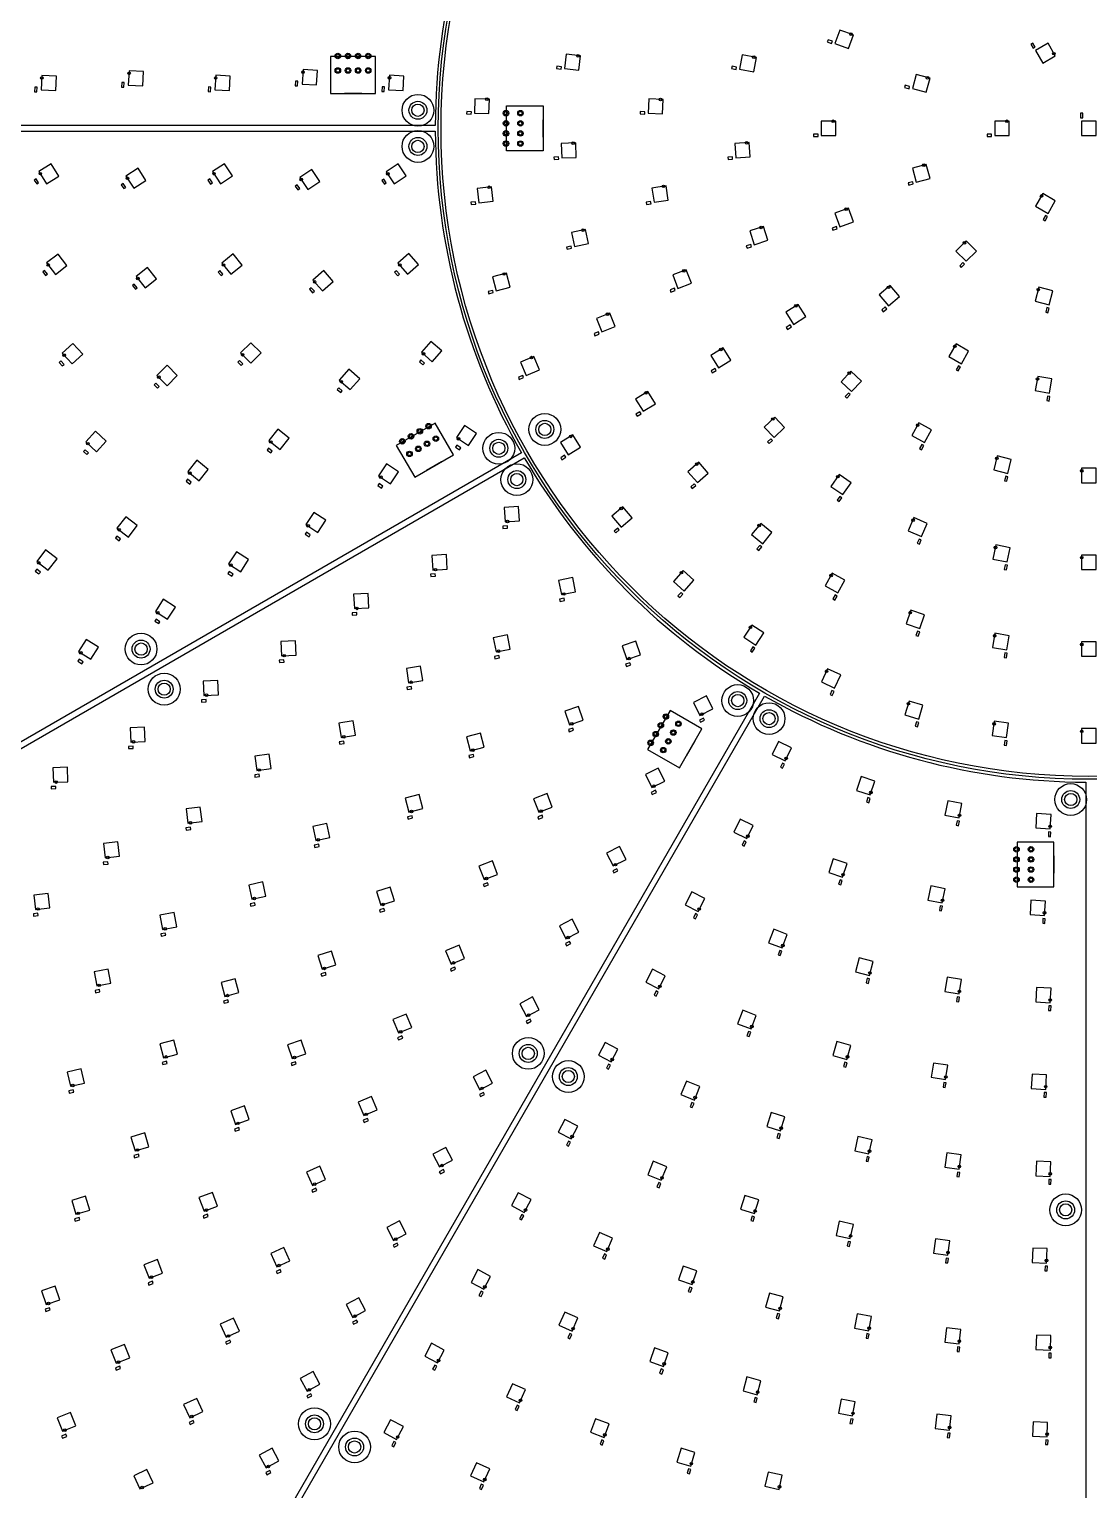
# Model space of a CAD drawing. Header units: millimetres. Extents: x -854 to 854, y -854 to 854.
# Drawn here: x -366 to 0, y -471 to 34 of the extents above; entities that cross this region are included whole.
import ezdxf

# ---------------------------------------------------------------- set-up
doc = ezdxf.new("R2010")
doc.units = ezdxf.units.MM
for name, color, linetype in [('CAP', 30, 'Continuous'), ('LED', 7, 'Continuous'), ('MOUNT', 1, 'Continuous'), ('OUTLINE', 2, 'Continuous'), ('WAGO', 3, 'Continuous')]:
    doc.layers.add(name, color=color, linetype=linetype)

msp = doc.modelspace()

# ---------------------------------------------------------------- linework, layer by layer
at = {"layer": 'CAP'}
for points in [[(-88.66, 30.09), (-90.16, 30.63), (-90.43, 29.88), (-88.93, 29.33), (-88.66, 30.09)], [(-18.58, 28.07), (-19.38, 29.46), (-20.07, 29.06), (-19.27, 27.67), (-18.58, 28.07)], [(-182.37, 21.29), (-183.96, 21.49), (-184.06, 20.7), (-182.47, 20.49), (-182.37, 21.29)], [(-121.79, 21.15), (-123.37, 21.45), (-123.52, 20.66), (-121.94, 20.36), (-121.79, 21.15)], [(-334.43, 15.87), (-334.51, 14.28), (-333.71, 14.23), (-333.63, 15.83), (-334.43, 15.87)], [(-274.32, 16.33), (-274.42, 14.73), (-273.63, 14.68), (-273.52, 16.27), (-274.32, 16.33)], [(-364.52, 14.26), (-364.59, 12.67), (-363.8, 12.63), (-363.73, 14.23), (-364.52, 14.26)], [(-304.47, 14.3), (-304.55, 12.71), (-303.75, 12.66), (-303.67, 14.26), (-304.47, 14.3)], [(-244.38, 14.36), (-244.49, 12.77), (-243.69, 12.72), (-243.59, 14.31), (-244.38, 14.36)], [(-61.96, 14.48), (-63.51, 14.89), (-63.72, 14.12), (-62.17, 13.71), (-61.96, 14.48)], [(-213.53, 5.75), (-215.13, 5.81), (-215.16, 5.01), (-213.56, 4.95), (-213.53, 5.75)], [(-153.51, 5.73), (-155.1, 5.81), (-155.15, 5.01), (-153.55, 4.93), (-153.51, 5.73)], [(-2.05, 3.6), (-2.05, 5.2), (-2.85, 5.2), (-2.85, 3.6), (-2.05, 3.6)], [(-93.6, -2.05), (-95.2, -2.05), (-95.2, -2.85), (-93.6, -2.85), (-93.6, -2.05)], [(-33.6, -2.05), (-35.2, -2.05), (-35.2, -2.85), (-33.6, -2.85), (-33.6, -2.05)], [(-183.35, -9.84), (-184.95, -9.91), (-184.91, -10.71), (-183.31, -10.64), (-183.35, -9.84)], [(-123.23, -9.81), (-124.82, -9.91), (-124.77, -10.71), (-123.18, -10.61), (-123.23, -9.81)], [(-364.71, -17.88), (-363.85, -19.23), (-363.18, -18.8), (-364.04, -17.45), (-364.71, -17.88)], [(-334.58, -19.49), (-333.71, -20.84), (-333.04, -20.4), (-333.91, -19.06), (-334.58, -19.49)], [(-304.63, -17.92), (-303.75, -19.27), (-303.08, -18.83), (-303.95, -17.49), (-304.63, -17.92)], [(-274.43, -19.95), (-273.54, -21.28), (-272.88, -20.83), (-273.76, -19.5), (-274.43, -19.95)], [(-244.49, -17.99), (-243.6, -19.32), (-242.94, -18.87), (-243.83, -17.54), (-244.49, -17.99)], [(-60.9, -18.44), (-62.45, -18.86), (-62.24, -19.63), (-60.7, -19.21), (-60.9, -18.44)], [(-212.09, -25.4), (-213.68, -25.57), (-213.6, -26.37), (-212.01, -26.19), (-212.09, -25.4)], [(-151.52, -25.29), (-153.1, -25.53), (-152.98, -26.32), (-151.4, -26.08), (-151.52, -25.29)], [(-15.02, -30.12), (-15.82, -31.51), (-15.13, -31.91), (-14.33, -30.52), (-15.02, -30.12)], [(-87.25, -33.94), (-88.76, -34.49), (-88.48, -35.24), (-86.98, -34.69), (-87.25, -33.94)], [(-116.92, -40.14), (-118.44, -40.64), (-118.19, -41.4), (-116.67, -40.91), (-116.92, -40.14)], [(-179.05, -40.68), (-180.61, -41.02), (-180.44, -41.8), (-178.88, -41.47), (-179.05, -40.68)], [(-361.77, -49.6), (-360.79, -50.87), (-360.16, -50.38), (-361.13, -49.11), (-361.77, -49.6)], [(-301.08, -49.67), (-300.08, -50.91), (-299.45, -50.41), (-300.46, -49.17), (-301.08, -49.67)], [(-240.05, -49.75), (-239, -50.95), (-238.4, -50.42), (-239.45, -49.22), (-240.05, -49.75)], [(-43.52, -46.42), (-44.65, -47.55), (-44.09, -48.12), (-42.96, -46.99), (-43.52, -46.42)], [(-330.71, -54.36), (-329.71, -55.6), (-329.09, -55.1), (-330.09, -53.86), (-330.71, -54.36)], [(-269.48, -55.6), (-268.42, -56.8), (-267.82, -56.27), (-268.88, -55.07), (-269.48, -55.6)], [(-143.33, -55.27), (-144.83, -55.82), (-144.55, -56.57), (-143.05, -56.02), (-143.33, -55.27)], [(-206.14, -56.01), (-207.68, -56.41), (-207.48, -57.19), (-205.93, -56.78), (-206.14, -56.01)], [(-70.38, -61.74), (-71.61, -62.76), (-71.1, -63.38), (-69.87, -62.35), (-70.38, -61.74)], [(-14.48, -61.96), (-14.89, -63.51), (-14.12, -63.72), (-13.71, -62.17), (-14.48, -61.96)], [(-169.6, -70.36), (-171.08, -70.96), (-170.78, -71.7), (-169.3, -71.1), (-169.6, -70.36)], [(-103.26, -67.96), (-104.61, -68.82), (-104.18, -69.49), (-102.83, -68.63), (-103.26, -67.96)], [(-356.07, -80.94), (-354.99, -82.12), (-354.4, -81.58), (-355.48, -80.4), (-356.07, -80.94)], [(-294.24, -80.87), (-293.11, -82), (-292.55, -81.43), (-293.68, -80.3), (-294.24, -80.87)], [(-231.51, -80.65), (-230.3, -81.71), (-229.78, -81.11), (-230.98, -80.05), (-231.51, -80.65)], [(-195.78, -85.43), (-197.26, -86.05), (-196.94, -86.79), (-195.47, -86.16), (-195.78, -85.43)], [(-129.27, -82.99), (-130.63, -83.83), (-130.2, -84.51), (-128.84, -83.67), (-129.27, -82.99)], [(-45.02, -82.08), (-45.82, -83.47), (-45.13, -83.87), (-44.33, -82.48), (-45.02, -82.08)], [(-323.22, -88.63), (-322.09, -89.76), (-321.52, -89.2), (-322.65, -88.07), (-323.22, -88.63)], [(-259.92, -90.3), (-258.71, -91.35), (-258.18, -90.75), (-259.39, -89.69), (-259.92, -90.3)], [(-83.12, -91.5), (-84.21, -92.67), (-83.63, -93.22), (-82.53, -92.05), (-83.12, -91.5)], [(-14.23, -92.53), (-14.51, -94.11), (-13.72, -94.25), (-13.45, -92.67), (-14.23, -92.53)], [(-155.27, -98.01), (-156.63, -98.85), (-156.21, -99.53), (-154.85, -98.69), (-155.27, -98.01)], [(-284.18, -111.18), (-282.93, -112.19), (-282.43, -111.57), (-283.67, -110.56), (-284.18, -111.18)], [(-219, -110.18), (-217.67, -111.07), (-217.22, -110.4), (-218.56, -109.52), (-219, -110.18)], [(-109.92, -107.31), (-111.08, -108.41), (-110.52, -108.99), (-109.36, -107.89), (-109.92, -107.31)], [(-57.75, -109.3), (-58.52, -110.7), (-57.82, -111.09), (-57.05, -109.68), (-57.75, -109.3)], [(-347.66, -111.67), (-346.48, -112.75), (-345.94, -112.16), (-347.12, -111.08), (-347.66, -111.67)], [(-181.26, -113.02), (-182.63, -113.86), (-182.21, -114.54), (-180.84, -113.71), (-181.26, -113.02)], [(-28.75, -120.23), (-29.15, -121.78), (-28.38, -121.98), (-27.98, -120.43), (-28.75, -120.23)], [(-312.18, -121.93), (-310.94, -122.94), (-310.44, -122.32), (-311.68, -121.31), (-312.18, -121.93)], [(-245.91, -123.45), (-244.58, -124.34), (-244.13, -123.67), (-245.46, -122.78), (-245.91, -123.45)], [(-136.47, -122.84), (-137.67, -123.9), (-137.14, -124.5), (-135.94, -123.44), (-136.47, -122.84)], [(-86.06, -127.24), (-86.98, -128.55), (-86.32, -129.01), (-85.41, -127.7), (-86.06, -127.24)], [(-336.6, -141.54), (-335.33, -142.52), (-334.85, -141.88), (-336.12, -140.91), (-336.6, -141.54)], [(-271, -140.28), (-269.66, -141.15), (-269.22, -140.48), (-270.56, -139.61), (-271, -140.28)], [(-202.62, -138.27), (-201.03, -138.17), (-201.08, -137.37), (-202.67, -137.47), (-202.62, -138.27)], [(-162.87, -138.21), (-164.1, -139.23), (-163.59, -139.85), (-162.36, -138.82), (-162.87, -138.21)], [(-113.75, -144.14), (-114.75, -145.38), (-114.13, -145.88), (-113.12, -144.64), (-113.75, -144.14)], [(-58.69, -141.96), (-59.32, -143.43), (-58.59, -143.75), (-57.95, -142.28), (-58.69, -141.96)], [(-28.91, -150.87), (-29.23, -152.44), (-28.45, -152.6), (-28.13, -151.03), (-28.91, -150.87)], [(-364.32, -153.02), (-363.05, -154), (-362.56, -153.36), (-363.83, -152.39), (-364.32, -153.02)], [(-297.73, -153.9), (-296.39, -154.77), (-295.95, -154.1), (-297.29, -153.23), (-297.73, -153.9)], [(-227.57, -154.94), (-225.97, -154.83), (-226.02, -154.03), (-227.62, -154.14), (-227.57, -154.94)], [(-141.01, -160.45), (-142.08, -161.64), (-141.48, -162.18), (-140.42, -160.99), (-141.01, -160.45)], [(-87.75, -161.29), (-88.53, -162.68), (-87.83, -163.07), (-87.05, -161.68), (-87.75, -161.29)], [(-182.84, -163.53), (-181.27, -163.22), (-181.43, -162.44), (-183, -162.75), (-182.84, -163.53)], [(-322.99, -170.34), (-321.64, -171.2), (-321.21, -170.53), (-322.56, -169.67), (-322.99, -170.34)], [(-254.73, -168.28), (-253.14, -168.2), (-253.18, -167.4), (-254.78, -167.49), (-254.73, -168.28)], [(-59.23, -173.8), (-59.76, -175.3), (-59.01, -175.57), (-58.48, -174.06), (-59.23, -173.8)], [(-116.15, -179.27), (-117.03, -180.61), (-116.36, -181.05), (-115.48, -179.71), (-116.15, -179.27)], [(-29.01, -181.31), (-29.28, -182.88), (-28.49, -183.02), (-28.22, -181.44), (-29.01, -181.31)], [(-349.6, -184.19), (-348.25, -185.05), (-347.82, -184.38), (-349.17, -183.52), (-349.6, -184.19)], [(-279.9, -184.62), (-278.3, -184.54), (-278.34, -183.74), (-279.94, -183.82), (-279.9, -184.62)], [(-205.4, -183.31), (-203.83, -183), (-203.98, -182.22), (-205.55, -182.53), (-205.4, -183.31)], [(-159.93, -186), (-158.42, -185.49), (-158.67, -184.73), (-160.19, -185.24), (-159.93, -186)], [(-235.75, -193.99), (-234.17, -193.74), (-234.29, -192.95), (-235.87, -193.2), (-235.75, -193.99)], [(-88.81, -194.27), (-89.49, -195.72), (-88.76, -196.06), (-88.08, -194.61), (-88.81, -194.27)], [(-306.8, -198.29), (-305.2, -198.22), (-305.23, -197.42), (-306.83, -197.49), (-306.8, -198.29)], [(-134.28, -205.28), (-132.85, -204.58), (-133.2, -203.86), (-134.64, -204.57), (-134.28, -205.28)], [(-59.57, -205.13), (-60.04, -206.67), (-59.27, -206.9), (-58.81, -205.36), (-59.57, -205.13)], [(-259.06, -212.87), (-257.48, -212.62), (-257.61, -211.83), (-259.19, -212.08), (-259.06, -212.87)], [(-179.71, -208.56), (-178.2, -208.04), (-178.45, -207.28), (-179.97, -207.8), (-179.71, -208.56)], [(-29.07, -211.62), (-29.31, -213.21), (-28.51, -213.32), (-28.28, -211.74), (-29.07, -211.62)], [(-332.1, -214.41), (-330.5, -214.34), (-330.54, -213.54), (-332.13, -213.61), (-332.1, -214.41)], [(-214.18, -217.57), (-212.63, -217.16), (-212.84, -216.38), (-214.39, -216.8), (-214.18, -217.57)], [(-105.89, -221.17), (-105.19, -219.74), (-105.9, -219.38), (-106.61, -220.82), (-105.89, -221.17)], [(-288.35, -224.28), (-286.76, -224.07), (-286.87, -223.28), (-288.45, -223.48), (-288.35, -224.28)], [(-358.83, -228.3), (-357.23, -228.24), (-357.26, -227.44), (-358.86, -227.5), (-358.83, -228.3)], [(-150.95, -230.23), (-149.52, -229.52), (-149.87, -228.8), (-151.31, -229.51), (-150.95, -230.23)], [(-76.12, -233.1), (-75.6, -231.59), (-76.36, -231.33), (-76.88, -232.85), (-76.12, -233.1)], [(-312.15, -242.54), (-310.56, -242.33), (-310.67, -241.54), (-312.25, -241.75), (-312.15, -242.54)], [(-235.39, -238.78), (-233.85, -238.37), (-234.05, -237.6), (-235.6, -238.01), (-235.39, -238.78)], [(-190.26, -238.77), (-188.77, -238.19), (-189.06, -237.44), (-190.55, -238.02), (-190.26, -238.77)], [(-45.04, -241.04), (-44.73, -239.48), (-45.51, -239.32), (-45.83, -240.89), (-45.04, -241.04)], [(-119.16, -248.08), (-118.45, -246.64), (-119.17, -246.29), (-119.88, -247.73), (-119.16, -248.08)], [(-13.19, -244.86), (-13.09, -243.26), (-13.89, -243.21), (-13.99, -244.81), (-13.19, -244.86)], [(-267.7, -248.56), (-266.14, -248.21), (-266.31, -247.43), (-267.88, -247.77), (-267.7, -248.56)], [(-340.77, -254.48), (-339.18, -254.3), (-339.27, -253.5), (-340.86, -253.68), (-340.77, -254.48)], [(-164.26, -257.35), (-162.84, -256.62), (-163.2, -255.91), (-164.63, -256.63), (-164.26, -257.35)], [(-209.14, -262.08), (-207.65, -261.51), (-207.94, -260.76), (-209.43, -261.33), (-209.14, -262.08)], [(-85.76, -261.51), (-85.25, -260), (-86, -259.74), (-86.52, -261.25), (-85.76, -261.51)], [(-364.9, -272.29), (-363.31, -272.11), (-363.4, -271.32), (-364.99, -271.5), (-364.9, -272.29)], [(-289.82, -268.82), (-288.26, -268.48), (-288.43, -267.7), (-289.99, -268.04), (-289.82, -268.82)], [(-245.02, -270.94), (-243.5, -270.46), (-243.74, -269.7), (-245.26, -270.18), (-245.02, -270.94)], [(-136.02, -273.23), (-135.29, -271.8), (-136.01, -271.44), (-136.73, -272.87), (-136.02, -273.23)], [(-50.89, -270.47), (-50.58, -268.9), (-51.37, -268.74), (-51.68, -270.31), (-50.89, -270.47)], [(-15.16, -274.8), (-15.05, -273.2), (-15.85, -273.15), (-15.95, -274.74), (-15.16, -274.8)], [(-320.8, -279.23), (-319.22, -278.93), (-319.37, -278.15), (-320.95, -278.44), (-320.8, -279.23)], [(-180.6, -282.51), (-179.18, -281.78), (-179.54, -281.07), (-180.97, -281.79), (-180.6, -282.51)], [(-106.71, -285.95), (-106.14, -284.46), (-106.89, -284.17), (-107.46, -285.66), (-106.71, -285.95)], [(-265.29, -293.06), (-263.76, -292.58), (-264, -291.82), (-265.53, -292.3), (-265.29, -293.06)], [(-220.48, -291.27), (-219, -290.65), (-219.3, -289.91), (-220.78, -290.53), (-220.48, -291.27)], [(-343.54, -298.8), (-341.96, -298.5), (-342.11, -297.71), (-343.68, -298.01), (-343.54, -298.8)], [(-76.24, -295.54), (-75.82, -293.99), (-76.6, -293.79), (-77.01, -295.33), (-76.24, -295.54)], [(-299.03, -302.42), (-297.49, -302.01), (-297.69, -301.24), (-299.24, -301.65), (-299.03, -302.42)], [(-149.64, -299.96), (-148.91, -298.53), (-149.62, -298.17), (-150.35, -299.6), (-149.64, -299.96)], [(-44.93, -301.89), (-44.68, -300.31), (-45.47, -300.18), (-45.72, -301.76), (-44.93, -301.89)], [(-194.25, -309.37), (-192.83, -308.63), (-193.2, -307.92), (-194.62, -308.66), (-194.25, -309.37)], [(-13.13, -304.93), (-13.04, -303.33), (-13.84, -303.29), (-13.93, -304.89), (-13.13, -304.93)], [(-117.46, -313.96), (-116.89, -312.46), (-117.64, -312.18), (-118.21, -313.67), (-117.46, -313.96)], [(-238.74, -315.07), (-237.26, -314.45), (-237.57, -313.71), (-239.04, -314.33), (-238.74, -315.07)], [(-320.25, -323.64), (-318.7, -323.22), (-318.91, -322.45), (-320.45, -322.86), (-320.25, -323.64)], [(-275.6, -323.92), (-274.09, -323.39), (-274.35, -322.64), (-275.86, -323.17), (-275.6, -323.92)], [(-84, -324.52), (-83.59, -322.97), (-84.36, -322.76), (-84.78, -324.31), (-84, -324.52)], [(-166.1, -325.25), (-165.36, -323.83), (-166.07, -323.46), (-166.81, -324.88), (-166.1, -325.25)], [(-352.56, -333.49), (-351, -333.13), (-351.18, -332.35), (-352.74, -332.71), (-352.56, -333.49)], [(-49.62, -331.52), (-49.37, -329.94), (-50.16, -329.81), (-50.41, -331.39), (-49.62, -331.52)], [(-210.37, -334.67), (-208.95, -333.94), (-209.32, -333.23), (-210.74, -333.96), (-210.37, -334.67)], [(-137.12, -338.49), (-136.51, -337.01), (-137.25, -336.71), (-137.86, -338.19), (-137.12, -338.49)], [(-14.7, -334.89), (-14.61, -333.29), (-15.41, -333.25), (-15.5, -334.85), (-14.7, -334.89)], [(-250.62, -343.61), (-249.15, -342.97), (-249.47, -342.24), (-250.94, -342.88), (-250.62, -343.61)], [(-295.17, -346.66), (-293.66, -346.13), (-293.92, -345.38), (-295.43, -345.91), (-295.17, -346.66)], [(-107.1, -349.15), (-106.62, -347.63), (-107.38, -347.39), (-107.86, -348.91), (-107.1, -349.15)], [(-179.96, -351.86), (-179.22, -350.44), (-179.93, -350.07), (-180.66, -351.49), (-179.96, -351.86)], [(-329.99, -355.84), (-328.46, -355.37), (-328.69, -354.61), (-330.23, -355.07), (-329.99, -355.84)], [(-76.26, -357.16), (-75.92, -355.6), (-76.7, -355.42), (-77.04, -356.99), (-76.26, -357.16)], [(-224.24, -361.38), (-222.83, -360.63), (-223.2, -359.93), (-224.61, -360.67), (-224.24, -361.38)], [(-44.84, -362.45), (-44.63, -360.86), (-45.43, -360.76), (-45.64, -362.34), (-44.84, -362.45)], [(-13.08, -364.98), (-13.01, -363.38), (-13.81, -363.34), (-13.88, -364.94), (-13.08, -364.98)], [(-268.43, -367.75), (-266.97, -367.11), (-267.29, -366.38), (-268.75, -367.02), (-268.43, -367.75)], [(-148.6, -366.21), (-147.99, -364.73), (-148.73, -364.42), (-149.34, -365.9), (-148.6, -366.21)], [(-350.5, -377.73), (-348.97, -377.27), (-349.2, -376.5), (-350.73, -376.97), (-350.5, -377.73)], [(-306.01, -376.66), (-304.52, -376.09), (-304.8, -375.34), (-306.3, -375.91), (-306.01, -376.66)], [(-196.16, -377.26), (-195.42, -375.84), (-196.12, -375.47), (-196.87, -376.88), (-196.16, -377.26)], [(-116.12, -377.77), (-115.64, -376.24), (-116.4, -376), (-116.88, -377.53), (-116.12, -377.77)], [(-240.2, -386.78), (-238.79, -386.03), (-239.16, -385.33), (-240.58, -386.08), (-240.2, -386.78)], [(-82.75, -386.45), (-82.41, -384.89), (-83.19, -384.71), (-83.54, -386.28), (-82.75, -386.45)], [(-167.42, -390.86), (-166.78, -389.4), (-167.52, -389.08), (-168.16, -390.54), (-167.42, -390.86)], [(-48.76, -392.19), (-48.55, -390.6), (-49.34, -390.5), (-49.55, -392.09), (-48.76, -392.19)], [(-14.39, -394.95), (-14.32, -393.35), (-15.12, -393.31), (-15.19, -394.91), (-14.39, -394.95)], [(-325.05, -399.85), (-323.55, -399.28), (-323.83, -398.53), (-325.33, -399.1), (-325.05, -399.85)], [(-280.72, -395.86), (-279.27, -395.2), (-279.6, -394.48), (-281.05, -395.14), (-280.72, -395.86)], [(-210.18, -403.78), (-209.43, -402.37), (-210.14, -401.99), (-210.89, -403.41), (-210.18, -403.78)], [(-137.74, -402.28), (-137.22, -400.77), (-137.97, -400.51), (-138.5, -402.02), (-137.74, -402.28)], [(-360.72, -408.94), (-359.2, -408.44), (-359.45, -407.68), (-360.97, -408.18), (-360.72, -408.94)], [(-254.23, -413.38), (-252.82, -412.62), (-253.2, -411.92), (-254.61, -412.67), (-254.23, -413.38)], [(-107.3, -411.45), (-106.88, -409.9), (-107.66, -409.7), (-108.07, -411.24), (-107.3, -411.45)], [(-298.2, -420.25), (-296.74, -419.59), (-297.07, -418.86), (-298.53, -419.52), (-298.2, -420.25)], [(-179.42, -418.36), (-178.78, -416.89), (-179.51, -416.57), (-180.15, -418.04), (-179.42, -418.36)], [(-76.25, -418.32), (-75.95, -416.75), (-76.74, -416.6), (-77.04, -418.17), (-76.25, -418.32)], [(-44.78, -422.85), (-44.6, -421.26), (-45.39, -421.17), (-45.57, -422.76), (-44.78, -422.85)], [(-13.05, -425.01), (-12.99, -423.41), (-13.79, -423.38), (-13.85, -424.98), (-13.05, -425.01)], [(-336.33, -429.22), (-334.84, -428.63), (-335.14, -427.89), (-336.63, -428.48), (-336.33, -429.22)], [(-226.21, -429.25), (-225.45, -427.84), (-226.16, -427.46), (-226.91, -428.87), (-226.21, -429.25)], [(-147.65, -430.6), (-147.12, -429.09), (-147.88, -428.82), (-148.41, -430.33), (-147.65, -430.6)], [(-270.07, -438.85), (-268.66, -438.1), (-269.04, -437.39), (-270.45, -438.15), (-270.07, -438.85)], [(-115.06, -440.43), (-114.65, -438.88), (-115.42, -438.67), (-115.83, -440.22), (-115.06, -440.43)], [(-197.65, -443.13), (-196.99, -441.67), (-197.72, -441.34), (-198.38, -442.8), (-197.65, -443.13)], [(-310.8, -448.05), (-309.35, -447.38), (-309.69, -446.65), (-311.14, -447.33), (-310.8, -448.05)], [(-81.83, -447.79), (-81.53, -446.22), (-82.32, -446.07), (-82.61, -447.65), (-81.83, -447.79)], [(-354.94, -452.76), (-353.45, -452.16), (-353.75, -451.42), (-355.23, -452.01), (-354.94, -452.76)], [(-240.35, -455.71), (-239.6, -454.3), (-240.3, -453.92), (-241.06, -455.33), (-240.35, -455.71)], [(-168.24, -455.11), (-167.68, -453.61), (-168.43, -453.33), (-168.99, -454.82), (-168.24, -455.11)], [(-48.13, -452.66), (-47.96, -451.07), (-48.75, -450.98), (-48.93, -452.57), (-48.13, -452.66)], [(-14.17, -454.99), (-14.11, -453.39), (-14.91, -453.36), (-14.97, -454.96), (-14.17, -454.99)], [(-284.23, -465.37), (-282.82, -464.61), (-283.2, -463.9), (-284.61, -464.66), (-284.23, -465.37)], [(-138.12, -465.13), (-137.65, -463.6), (-138.42, -463.37), (-138.88, -464.9), (-138.12, -465.13)], [(-210.03, -470.45), (-209.37, -469), (-210.1, -468.67), (-210.76, -470.12), (-210.03, -470.45)]]:
    msp.add_lwpolyline(points, dxfattribs=at)
at = {"layer": 'LED'}
for points in [[(-83.08, 27.58), (-81.37, 32.28), (-86.07, 33.99), (-87.78, 29.29), (-83.08, 27.58)], [(-176.38, 20.07), (-175.74, 25.03), (-180.7, 25.66), (-181.34, 20.7), (-176.38, 20.07)], [(-115.89, 19.56), (-114.95, 24.47), (-119.86, 25.41), (-120.8, 20.5), (-115.89, 19.56)], [(-15.92, 22.57), (-11.58, 25.07), (-14.08, 29.4), (-18.42, 26.9), (-15.92, 22.57)], [(-266.76, 19.99), (-271.75, 20.32), (-272.08, 15.33), (-267.09, 15), (-266.76, 19.99)], [(-357.05, 18.09), (-362.05, 18.31), (-362.26, 13.31), (-357.27, 13.1), (-357.05, 18.09)], [(-326.92, 19.64), (-331.91, 19.9), (-332.18, 14.91), (-327.18, 14.64), (-326.92, 19.64)], [(-296.96, 18.07), (-301.95, 18.33), (-302.22, 13.34), (-297.22, 13.07), (-296.96, 18.07)], [(-236.83, 18.03), (-241.82, 18.35), (-242.14, 13.37), (-237.16, 13.04), (-236.83, 18.03)], [(-56.19, 12.47), (-54.89, 17.3), (-59.72, 18.59), (-61.02, 13.76), (-56.19, 12.47)], [(-207.45, 5.08), (-207.27, 10.08), (-212.27, 10.26), (-212.45, 5.26), (-207.45, 5.08)], [(-147.44, 4.97), (-147.18, 9.97), (-152.18, 10.22), (-152.43, 5.23), (-147.44, 4.97)], [(-87.5, -2.5), (-87.5, 2.5), (-92.5, 2.5), (-92.5, -2.5), (-87.5, -2.5)], [(-27.5, -2.5), (-27.5, 2.5), (-32.5, 2.5), (-32.5, -2.5), (-27.5, -2.5)], [(-2.5, -2.5), (2.5, -2.5), (2.5, 2.5), (-2.5, 2.5), (-2.5, -2.5)], [(-177.23, -10.03), (-177.45, -5.04), (-182.44, -5.25), (-182.23, -10.24), (-177.23, -10.03)], [(-117.11, -9.87), (-117.43, -4.88), (-122.42, -5.2), (-122.1, -10.19), (-117.11, -9.87)], [(-358.89, -12.25), (-363.11, -14.94), (-360.42, -19.15), (-356.21, -16.47), (-358.89, -12.25)], [(-328.81, -13.81), (-333.01, -16.54), (-330.28, -20.73), (-326.09, -18.01), (-328.81, -13.81)], [(-298.85, -12.24), (-303.05, -14.97), (-300.32, -19.16), (-296.13, -16.44), (-298.85, -12.24)], [(-268.73, -14.19), (-272.89, -16.97), (-270.11, -21.13), (-265.95, -18.35), (-268.73, -14.19)], [(-238.8, -12.23), (-242.95, -15.01), (-240.18, -19.16), (-236.02, -16.39), (-238.8, -12.23)], [(-54.89, -17.3), (-56.19, -12.47), (-61.02, -13.76), (-59.72, -18.59), (-54.89, -17.3)], [(-145.42, -24.81), (-146.18, -19.86), (-151.12, -20.62), (-150.36, -25.56), (-145.42, -24.81)], [(-205.98, -25.18), (-206.53, -20.21), (-211.5, -20.76), (-210.95, -25.73), (-205.98, -25.18)], [(-11.58, -25.07), (-15.92, -22.57), (-18.42, -26.9), (-14.08, -29.4), (-11.58, -25.07)], [(-81.37, -32.28), (-83.08, -27.58), (-87.78, -29.29), (-86.07, -33.99), (-81.37, -32.28)], [(-172.99, -39.84), (-174.04, -34.95), (-178.93, -36.01), (-177.88, -40.89), (-172.99, -39.84)], [(-110.98, -38.69), (-112.52, -33.93), (-117.28, -35.48), (-115.73, -40.23), (-110.98, -38.69)], [(-38.89, -42.43), (-42.43, -38.89), (-45.96, -42.43), (-42.43, -45.96), (-38.89, -42.43)], [(-356.46, -43.48), (-360.43, -46.53), (-357.38, -50.49), (-353.41, -47.45), (-356.46, -43.48)], [(-295.94, -43.41), (-299.82, -46.56), (-296.68, -50.45), (-292.79, -47.3), (-295.94, -43.41)], [(-235.16, -43.29), (-238.92, -46.59), (-235.62, -50.35), (-231.86, -47.05), (-235.16, -43.29)], [(-325.57, -48.11), (-329.45, -51.25), (-326.31, -55.14), (-322.42, -51.99), (-325.57, -48.11)], [(-264.58, -49.15), (-268.34, -52.44), (-265.04, -56.2), (-261.28, -52.91), (-264.58, -49.15)], [(-200.12, -54.9), (-201.39, -50.06), (-206.22, -51.33), (-204.96, -56.17), (-200.12, -54.9)], [(-137.45, -53.57), (-139.19, -48.88), (-143.88, -50.62), (-142.14, -55.31), (-137.45, -53.57)], [(-65.42, -58.16), (-68.64, -54.33), (-72.47, -57.54), (-69.25, -61.37), (-65.42, -58.16)], [(-12.47, -56.19), (-17.3, -54.89), (-18.59, -59.72), (-13.76, -61.02), (-12.47, -56.19)], [(-163.77, -68.5), (-165.63, -63.86), (-170.27, -65.73), (-168.41, -70.37), (-163.77, -68.5)], [(-97.87, -65.07), (-100.55, -60.85), (-104.77, -63.53), (-102.09, -67.75), (-97.87, -65.07)], [(-351.31, -74.39), (-355, -77.76), (-351.62, -81.45), (-347.93, -78.07), (-351.31, -74.39)], [(-289.78, -74.11), (-293.31, -77.65), (-289.78, -81.18), (-286.24, -77.65), (-289.78, -74.11)], [(-227.49, -73.62), (-230.79, -77.38), (-227.03, -80.67), (-223.74, -76.91), (-227.49, -73.62)], [(-41.58, -77.03), (-45.92, -74.53), (-48.42, -78.86), (-44.08, -81.36), (-41.58, -77.03)], [(-189.99, -83.46), (-191.95, -78.85), (-196.55, -80.81), (-194.6, -85.41), (-189.99, -83.46)], [(-123.85, -80.14), (-126.5, -75.9), (-130.74, -78.55), (-128.1, -82.79), (-123.85, -80.14)], [(-318.76, -81.87), (-322.29, -85.41), (-318.76, -88.95), (-315.22, -85.41), (-318.76, -81.87)], [(-255.9, -83.26), (-259.2, -87.02), (-255.44, -90.32), (-252.14, -86.56), (-255.9, -83.26)], [(-78.61, -87.37), (-82.26, -83.94), (-85.68, -87.59), (-82.03, -91.01), (-78.61, -87.37)], [(-12.73, -86.6), (-17.66, -85.74), (-18.52, -90.66), (-13.6, -91.53), (-12.73, -86.6)], [(-149.84, -95.19), (-152.46, -90.94), (-156.71, -93.56), (-154.09, -97.81), (-149.84, -95.19)], [(-105.18, -103.43), (-108.63, -99.81), (-112.25, -103.26), (-108.81, -106.88), (-105.18, -103.43)], [(-343.49, -104.72), (-346.87, -108.41), (-343.18, -111.79), (-339.81, -108.1), (-343.49, -104.72)], [(-280.44, -103.99), (-283.59, -107.88), (-279.7, -111.03), (-276.56, -107.14), (-280.44, -103.99)], [(-215.94, -102.68), (-218.72, -106.84), (-214.56, -109.62), (-211.78, -105.46), (-215.94, -102.68)], [(-175.82, -110.23), (-178.42, -105.96), (-182.69, -108.57), (-180.09, -112.83), (-175.82, -110.23)], [(-54.42, -104.17), (-58.8, -101.76), (-61.21, -106.14), (-56.82, -108.55), (-54.42, -104.17)], [(-308.45, -114.75), (-311.6, -118.63), (-307.71, -121.78), (-304.57, -117.89), (-308.45, -114.75)], [(-242.85, -115.95), (-245.62, -120.11), (-241.47, -122.89), (-238.69, -118.73), (-242.85, -115.95)], [(-131.59, -119.15), (-134.9, -115.39), (-138.65, -118.7), (-135.35, -122.45), (-131.59, -119.15)], [(-26.8, -114.43), (-31.64, -113.19), (-32.89, -118.03), (-28.04, -119.27), (-26.8, -114.43)], [(-82.21, -122.49), (-86.31, -119.63), (-89.17, -123.74), (-85.07, -126.59), (-82.21, -122.49)], [(2.5, -117.5), (-2.5, -117.5), (-2.5, -122.5), (2.5, -122.5), (2.5, -117.5)], [(-202.21, -131.01), (-201.88, -136), (-196.89, -135.67), (-197.22, -130.68), (-202.21, -131.01)], [(-157.9, -134.65), (-161.09, -130.81), (-164.94, -134.01), (-161.74, -137.85), (-157.9, -134.65)], [(-333.06, -134.26), (-336.1, -138.23), (-332.14, -141.27), (-329.09, -137.3), (-333.06, -134.26)], [(-268.04, -132.74), (-270.76, -136.93), (-266.57, -139.66), (-263.84, -135.46), (-268.04, -132.74)], [(-55.87, -136.53), (-60.46, -134.56), (-62.44, -139.16), (-57.84, -141.13), (-55.87, -136.53)], [(-109.56, -139.67), (-113.45, -136.53), (-116.6, -140.42), (-112.71, -143.56), (-109.56, -139.67)], [(-360.77, -145.74), (-363.82, -149.71), (-359.85, -152.75), (-356.81, -148.78), (-360.77, -145.74)], [(-294.77, -146.36), (-297.49, -150.55), (-293.3, -153.28), (-290.57, -149.08), (-294.77, -146.36)], [(-27.24, -144.98), (-32.14, -143.98), (-33.15, -148.88), (-28.25, -149.88), (-27.24, -144.98)], [(-227.16, -147.67), (-226.83, -152.66), (-221.84, -152.34), (-222.17, -147.35), (-227.16, -147.67)], [(2.5, -147.5), (-2.5, -147.5), (-2.5, -152.5), (2.5, -152.5), (2.5, -147.5)], [(-183.38, -156.28), (-182.41, -161.18), (-177.5, -160.21), (-178.48, -155.3), (-183.38, -156.28)], [(-136.61, -156.21), (-140.33, -152.87), (-143.67, -156.6), (-139.94, -159.93), (-136.61, -156.21)], [(-84.38, -156.18), (-88.75, -153.74), (-91.19, -158.11), (-86.82, -160.54), (-84.38, -156.18)], [(-254.23, -161.03), (-253.97, -166.02), (-248.97, -165.76), (-249.24, -160.76), (-254.23, -161.03)], [(-320.09, -162.78), (-322.78, -166.99), (-318.56, -169.68), (-315.87, -165.46), (-320.09, -162.78)], [(-56.78, -168.19), (-61.49, -166.53), (-63.16, -171.24), (-58.44, -172.91), (-56.78, -168.19)], [(-346.7, -176.63), (-349.39, -180.85), (-345.17, -183.53), (-342.48, -179.32), (-346.7, -176.63)], [(-205.94, -176.06), (-204.96, -180.96), (-200.06, -179.99), (-201.03, -175.08), (-205.94, -176.06)], [(-112.41, -174.43), (-116.58, -171.68), (-119.34, -175.85), (-115.17, -178.6), (-112.41, -174.43)], [(-27.53, -175.37), (-32.46, -174.52), (-33.31, -179.45), (-28.38, -180.3), (-27.53, -175.37)], [(-279.39, -177.37), (-279.13, -182.36), (-274.13, -182.1), (-274.4, -177.1), (-279.39, -177.37)], [(-161.41, -178.88), (-159.81, -183.61), (-155.07, -182.01), (-156.68, -177.27), (-161.41, -178.88)], [(2.5, -177.5), (-2.5, -177.5), (-2.5, -182.5), (2.5, -182.5), (2.5, -177.5)], [(-236, -186.72), (-235.22, -191.66), (-230.28, -190.87), (-231.07, -185.94), (-236, -186.72)], [(-306.23, -191.04), (-306.01, -196.03), (-301.01, -195.82), (-301.23, -190.82), (-306.23, -191.04)], [(-85.81, -188.94), (-90.34, -186.82), (-92.46, -191.35), (-87.93, -193.47), (-85.81, -188.94)], [(-136.68, -198.42), (-134.47, -202.9), (-129.99, -200.69), (-132.2, -196.2), (-136.68, -198.42)], [(-181.19, -201.43), (-179.59, -206.17), (-174.85, -204.56), (-176.46, -199.83), (-181.19, -201.43)], [(-57.39, -199.42), (-62.17, -197.98), (-63.62, -202.77), (-58.83, -204.21), (-57.39, -199.42)], [(-331.53, -207.16), (-331.31, -212.15), (-326.32, -211.94), (-326.53, -206.94), (-331.53, -207.16)], [(-259.32, -205.6), (-258.54, -210.54), (-253.6, -209.75), (-254.38, -204.82), (-259.32, -205.6)], [(-27.74, -205.65), (-32.69, -204.92), (-33.41, -209.87), (-28.47, -210.6), (-27.74, -205.65)], [(-215.19, -210.36), (-213.9, -215.19), (-209.07, -213.9), (-210.36, -209.07), (-215.19, -210.36)], [(-109.5, -216.39), (-105.01, -218.6), (-102.8, -214.11), (-107.29, -211.9), (-109.5, -216.39)], [(2.5, -207.5), (-2.5, -207.5), (-2.5, -212.5), (2.5, -212.5), (2.5, -207.5)], [(-288.41, -217), (-287.76, -221.96), (-282.8, -221.31), (-283.45, -216.35), (-288.41, -217)], [(-358.22, -221.05), (-358.03, -226.05), (-353.03, -225.86), (-353.22, -220.86), (-358.22, -221.05)], [(-153.35, -223.36), (-151.14, -227.84), (-146.66, -225.63), (-148.87, -221.15), (-153.35, -223.36)], [(-80.32, -228.83), (-75.58, -230.43), (-73.97, -225.7), (-78.71, -224.09), (-80.32, -228.83)], [(-236.41, -231.58), (-235.11, -236.41), (-230.28, -235.11), (-231.58, -230.28), (-236.41, -231.58)], [(-192.03, -231.71), (-190.23, -236.37), (-185.57, -234.58), (-187.36, -229.91), (-192.03, -231.71)], [(-312.21, -235.26), (-311.56, -240.22), (-306.6, -239.57), (-307.26, -234.61), (-312.21, -235.26)], [(-49.76, -237.35), (-44.86, -238.33), (-43.88, -233.42), (-48.79, -232.45), (-49.76, -237.35)], [(-18.35, -241.82), (-13.37, -242.14), (-13.04, -237.16), (-18.03, -236.83), (-18.35, -241.82)], [(-268.4, -241.31), (-267.32, -246.19), (-262.44, -245.11), (-263.52, -240.23), (-268.4, -241.31)], [(-122.77, -243.29), (-118.28, -245.5), (-116.07, -241.02), (-120.55, -238.81), (-122.77, -243.29)], [(-340.7, -247.2), (-340.14, -252.17), (-335.17, -251.61), (-335.73, -246.64), (-340.7, -247.2)], [(-166.75, -250.51), (-164.48, -254.96), (-160.03, -252.69), (-162.3, -248.24), (-166.75, -250.51)], [(-210.91, -255.02), (-209.11, -259.69), (-204.45, -257.9), (-206.24, -253.23), (-210.91, -255.02)], [(-89.96, -257.23), (-85.22, -258.84), (-83.62, -254.11), (-88.35, -252.5), (-89.96, -257.23)], [(-290.52, -261.58), (-289.44, -266.46), (-284.56, -265.38), (-285.64, -260.5), (-290.52, -261.58)], [(-246.35, -263.79), (-244.85, -268.56), (-240.08, -267.05), (-241.58, -262.28), (-246.35, -263.79)], [(-55.61, -266.78), (-50.71, -267.75), (-49.73, -262.85), (-54.64, -261.87), (-55.61, -266.78)], [(-364.83, -265.01), (-364.27, -269.98), (-359.3, -269.42), (-359.86, -264.45), (-364.83, -265.01)], [(-139.56, -268.39), (-135.1, -270.66), (-132.83, -266.21), (-137.29, -263.94), (-139.56, -268.39)], [(-20.32, -271.75), (-15.33, -272.08), (-15, -267.09), (-19.99, -266.76), (-20.32, -271.75)], [(-321.27, -271.97), (-320.34, -276.88), (-315.43, -275.95), (-316.36, -271.04), (-321.27, -271.97)], [(-183.09, -275.67), (-180.82, -280.12), (-176.37, -277.85), (-178.64, -273.4), (-183.09, -275.67)], [(-110.74, -281.51), (-106.07, -283.3), (-104.28, -278.64), (-108.95, -276.84), (-110.74, -281.51)], [(-222.42, -284.25), (-220.51, -288.87), (-215.89, -286.96), (-217.8, -282.34), (-222.42, -284.25)], [(-266.62, -285.91), (-265.11, -290.67), (-260.34, -289.17), (-261.85, -284.4), (-266.62, -285.91)], [(-80.71, -291.55), (-75.88, -292.84), (-74.58, -288.01), (-79.41, -286.72), (-80.71, -291.55)], [(-344.01, -291.54), (-343.08, -296.45), (-338.17, -295.52), (-339.1, -290.61), (-344.01, -291.54)], [(-153.18, -295.12), (-148.72, -297.39), (-146.45, -292.94), (-150.91, -290.67), (-153.18, -295.12)], [(-300.05, -295.22), (-298.75, -300.05), (-293.92, -298.75), (-295.22, -293.92), (-300.05, -295.22)], [(-49.79, -298.38), (-44.85, -299.17), (-44.07, -294.23), (-49.01, -293.45), (-49.79, -298.38)], [(-18.33, -301.95), (-13.34, -302.22), (-13.07, -297.22), (-18.07, -296.96), (-18.33, -301.95)], [(-196.8, -302.56), (-194.49, -306.99), (-190.06, -304.68), (-192.36, -300.25), (-196.8, -302.56)], [(-240.68, -308.05), (-238.77, -312.67), (-234.15, -310.76), (-236.06, -306.14), (-240.68, -308.05)], [(-121.49, -309.52), (-116.82, -311.31), (-115.03, -306.64), (-119.7, -304.85), (-121.49, -309.52)], [(-321.26, -316.43), (-319.97, -321.26), (-315.14, -319.97), (-316.43, -315.14), (-321.26, -316.43)], [(-277.15, -316.81), (-275.49, -321.53), (-270.78, -319.88), (-272.43, -315.16), (-277.15, -316.81)], [(-169.6, -320.39), (-165.17, -322.7), (-162.86, -318.26), (-167.29, -315.95), (-169.6, -320.39)], [(-88.47, -320.52), (-83.64, -321.82), (-82.35, -316.99), (-87.18, -315.69), (-88.47, -320.52)], [(-54.48, -328.02), (-49.55, -328.8), (-48.76, -323.86), (-53.7, -323.08), (-54.48, -328.02)], [(-353.34, -326.26), (-352.2, -331.13), (-347.33, -329.99), (-348.47, -325.12), (-353.34, -326.26)], [(-212.92, -327.86), (-210.61, -332.29), (-206.17, -329.99), (-208.48, -325.55), (-212.92, -327.86)], [(-19.9, -331.91), (-14.91, -332.18), (-14.64, -327.18), (-19.64, -326.92), (-19.9, -331.91)], [(-141.03, -333.95), (-136.41, -335.86), (-134.5, -331.24), (-139.12, -329.33), (-141.03, -333.95)], [(-296.71, -339.55), (-295.06, -344.27), (-290.34, -342.62), (-292, -337.9), (-296.71, -339.55)], [(-252.7, -336.64), (-250.7, -341.22), (-246.11, -339.22), (-248.11, -334.64), (-252.7, -336.64)], [(-183.45, -347), (-179.02, -349.31), (-176.71, -344.87), (-181.15, -342.56), (-183.45, -347)], [(-111.39, -344.97), (-106.62, -346.47), (-105.12, -341.71), (-109.89, -340.2), (-111.39, -344.97)], [(-331.24, -348.67), (-329.79, -353.45), (-325.01, -352), (-326.46, -347.22), (-331.24, -348.67)], [(-226.83, -354.58), (-224.5, -359), (-220.08, -356.67), (-222.41, -352.25), (-226.83, -354.58)], [(-80.9, -353.37), (-76.02, -354.45), (-74.94, -349.57), (-79.82, -348.48), (-80.9, -353.37)], [(-152.51, -361.67), (-147.89, -363.58), (-145.98, -358.96), (-150.6, -357.05), (-152.51, -361.67)], [(-49.79, -359.07), (-44.84, -359.73), (-44.18, -354.77), (-49.14, -354.12), (-49.79, -359.07)], [(-18.31, -362.05), (-13.31, -362.26), (-13.1, -357.27), (-18.09, -357.05), (-18.31, -362.05)], [(-270.51, -360.78), (-268.51, -365.36), (-263.93, -363.36), (-265.93, -358.78), (-270.51, -360.78)], [(-307.73, -369.59), (-305.97, -374.27), (-301.29, -372.5), (-303.05, -367.82), (-307.73, -369.59)], [(-199.63, -372.37), (-195.21, -374.71), (-192.87, -370.29), (-197.3, -367.95), (-199.63, -372.37)], [(-351.75, -370.56), (-350.3, -375.35), (-345.51, -373.9), (-346.97, -369.11), (-351.75, -370.56)], [(-120.41, -373.58), (-115.64, -375.09), (-114.14, -370.32), (-118.91, -368.81), (-120.41, -373.58)], [(-242.79, -379.98), (-240.46, -384.4), (-236.04, -382.07), (-238.37, -377.65), (-242.79, -379.98)], [(-87.39, -382.66), (-82.51, -383.74), (-81.43, -378.86), (-86.31, -377.77), (-87.39, -382.66)], [(-171.25, -386.25), (-166.66, -388.25), (-164.66, -383.66), (-169.25, -381.67), (-171.25, -386.25)], [(-282.9, -388.92), (-280.83, -393.48), (-276.28, -391.41), (-278.34, -386.86), (-282.9, -388.92)], [(-53.71, -388.82), (-48.75, -389.47), (-48.1, -384.51), (-53.06, -383.86), (-53.71, -388.82)], [(-19.62, -392.02), (-14.62, -392.24), (-14.4, -387.24), (-19.4, -387.02), (-19.62, -392.02)], [(-326.76, -392.78), (-325, -397.46), (-320.32, -395.69), (-322.08, -391.01), (-326.76, -392.78)], [(-141.9, -397.96), (-137.18, -399.62), (-135.53, -394.9), (-140.25, -393.25), (-141.9, -397.96)], [(-213.65, -398.89), (-209.23, -401.23), (-206.89, -396.81), (-211.31, -394.47), (-213.65, -398.89)], [(-362.15, -401.81), (-360.58, -406.55), (-355.83, -404.98), (-357.4, -400.23), (-362.15, -401.81)], [(-111.77, -407.46), (-106.94, -408.75), (-105.64, -403.92), (-110.47, -402.63), (-111.77, -407.46)], [(-256.86, -406.59), (-254.5, -411), (-250.09, -408.64), (-252.45, -404.23), (-256.86, -406.59)], [(-300.37, -413.31), (-298.31, -417.86), (-293.75, -415.8), (-295.82, -411.24), (-300.37, -413.31)], [(-183.24, -413.74), (-178.66, -415.74), (-176.66, -411.16), (-181.24, -409.16), (-183.24, -413.74)], [(-81, -414.67), (-76.09, -415.6), (-75.16, -410.69), (-80.07, -409.76), (-81, -414.67)], [(-49.79, -419.56), (-44.82, -420.12), (-44.26, -415.15), (-49.23, -414.59), (-49.79, -419.56)], [(-18.3, -422.11), (-13.3, -422.3), (-13.11, -417.3), (-18.11, -417.11), (-18.3, -422.11)], [(-338.17, -422.18), (-336.33, -426.83), (-331.68, -424.98), (-333.53, -420.34), (-338.17, -422.18)], [(-229.65, -424.35), (-225.24, -426.71), (-222.89, -422.3), (-227.3, -419.94), (-229.65, -424.35)], [(-151.81, -426.28), (-147.09, -427.93), (-145.44, -423.21), (-150.16, -421.56), (-151.81, -426.28)], [(-272.7, -432.07), (-270.34, -436.48), (-265.93, -434.12), (-268.29, -429.71), (-272.7, -432.07)], [(-201.41, -438.46), (-196.85, -440.52), (-194.79, -435.97), (-199.34, -433.91), (-201.41, -438.46)], [(-119.53, -436.43), (-114.7, -437.73), (-113.41, -432.9), (-118.24, -431.6), (-119.53, -436.43)], [(-313.05, -441.13), (-310.94, -445.66), (-306.41, -443.55), (-308.52, -439.02), (-313.05, -441.13)], [(-356.78, -445.72), (-354.93, -450.36), (-350.29, -448.52), (-352.13, -443.87), (-356.78, -445.72)], [(-86.58, -444.15), (-81.67, -445.08), (-80.74, -440.16), (-85.65, -439.23), (-86.58, -444.15)], [(-243.8, -450.81), (-239.39, -453.16), (-237.03, -448.75), (-241.44, -446.4), (-243.8, -450.81)], [(-172.3, -450.69), (-167.62, -452.46), (-165.86, -447.78), (-170.54, -446.01), (-172.3, -450.69)], [(-53.15, -449.37), (-48.18, -449.93), (-47.62, -444.97), (-52.59, -444.41), (-53.15, -449.37)], [(-19.42, -452.09), (-14.42, -452.28), (-14.23, -447.28), (-19.23, -447.09), (-19.42, -452.09)], [(-286.87, -458.59), (-284.5, -462.99), (-280.1, -460.62), (-282.47, -456.22), (-286.87, -458.59)], [(-142.45, -461), (-137.67, -462.45), (-136.22, -457.66), (-141, -456.21), (-142.45, -461)], [(-330.26, -465.71), (-328.15, -470.24), (-323.62, -468.13), (-325.73, -463.59), (-330.26, -465.71)], [(-213.79, -465.79), (-209.24, -467.85), (-207.17, -463.3), (-211.73, -461.23), (-213.79, -465.79)], [(-112, -469.33), (-107.13, -470.46), (-105.99, -465.59), (-110.86, -464.46), (-112, -469.33)]]:
    msp.add_lwpolyline(points, dxfattribs=at)
for centre in [(-82.23, 32.54), (-176.64, 25.09), (-12.08, 25.82), (-115.84, 24.59), (-362.04, 17.41), (-331.91, 19), (-301.95, 17.43), (-271.76, 19.42), (-241.83, 17.45), (-55.78, 17.48), (-208.17, 10.06), (-148.09, 9.96), (-88.4, 2.45), (-28.4, 2.45), (-178.34, -5.12), (-118.32, -4.99), (-57.04, -12.75), (-362.58, -15.67), (-332.47, -17.26), (-302.52, -15.69), (-272.35, -17.69), (-242.41, -15.73), (-207.42, -20.36), (-147.06, -20.05), (-16.32, -23.37), (-83.91, -27.93), (-174.91, -35.19), (-113.36, -34.26), (-43.03, -39.56), (-359.84, -47.21), (-299.22, -47.23), (-238.29, -47.23), (-202.24, -50.34), (-140.01, -49.24), (-328.85, -51.92), (-267.71, -53.09), (-69.29, -54.95), (-17.48, -55.78), (-166.45, -64.24), (-101.28, -61.37), (-46.32, -75.33), (-354.35, -78.39), (-292.64, -78.25), (-230.08, -77.93), (-192.76, -79.25), (-127.23, -76.42), (-321.62, -86.01), (-82.84, -84.63), (-258.49, -87.58), (-17.76, -86.63), (-153.2, -91.45), (-109.25, -100.47), (-59.19, -102.57), (-346.17, -108.98), (-282.86, -108.41), (-217.94, -107.3), (-179.17, -106.47), (-135.54, -116.03), (-31.82, -114.07), (-310.87, -119.16), (-244.85, -120.57), (-86.79, -120.4), (-2.45, -118.4), (-161.75, -131.42), (-200.99, -135.89), (-60.77, -135.41), (-335.36, -138.74), (-269.98, -137.38), (-113.98, -137.26), (-32.27, -144.87), (-363.07, -150.22), (-296.71, -151), (-2.45, -148.4), (-225.93, -152.55), (-140.89, -153.58), (-89.14, -154.55), (-181.53, -160.96), (-253.07, -165.92), (-321.99, -167.44), (-61.74, -167.39), (-117.03, -172.45), (-32.56, -175.42), (-348.6, -181.29), (-204.09, -180.74), (-2.45, -178.4), (-278.23, -182.26), (-158.97, -183.28), (-234.34, -191.47), (-90.68, -187.66), (-305.11, -195.95), (-62.39, -198.86), (-178.75, -205.83), (-133.69, -202.46), (-32.77, -205.82), (-330.41, -212.06), (-257.66, -210.35), (-2.45, -208.4), (-213.04, -214.91), (-286.87, -221.79), (-104.66, -217.77), (-357.13, -225.96), (-150.36, -227.4), (-75.34, -229.57), (-234.26, -236.13), (-189.41, -236), (-44.73, -237.44), (-310.67, -240.05), (-13.36, -241.24), (-266.45, -245.95), (-117.93, -244.67), (-339.25, -252.02), (-163.71, -254.51), (-208.29, -259.32), (-84.98, -257.97), (-288.57, -266.22), (-50.58, -266.86), (-363.38, -269.83), (-244, -268.24), (-134.74, -269.84), (-15.32, -271.18), (-319.46, -276.67), (-180.04, -279.67), (-105.8, -282.45), (-264.27, -290.36), (-219.69, -288.48), (-75.69, -291.96), (-342.2, -296.23), (-148.36, -296.57), (-44.76, -298.27), (-297.9, -299.77), (-13.34, -301.31), (-193.72, -306.53), (-237.96, -312.28), (-116.55, -310.45), (-319.11, -320.98), (-274.66, -321.19), (-164.8, -321.87), (-83.46, -320.94), (-49.45, -327.9), (-351.34, -330.87), (-209.83, -331.83), (-14.91, -331.27), (-136.11, -335.01), (-249.89, -340.82), (-294.23, -343.93), (-178.65, -348.48), (-106.4, -345.6), (-328.94, -353.14), (-75.87, -353.56), (-223.72, -358.54), (-44.77, -358.83), (-147.6, -362.73), (-13.33, -361.36), (-267.71, -364.95), (-305.14, -373.9), (-194.83, -373.89), (-349.45, -375.04), (-115.42, -374.21), (-239.68, -383.94), (-82.37, -382.85), (-166.35, -387.4), (-48.69, -388.57), (-280.04, -393.06), (-14.63, -391.33), (-324.18, -397.09), (-136.93, -398.75), (-208.85, -400.41), (-359.74, -406.22), (-106.75, -407.87), (-253.73, -410.53), (-297.51, -417.44), (-178.35, -414.9), (-75.97, -414.71), (-44.77, -419.22), (-13.32, -421.4), (-335.51, -426.45), (-224.86, -425.89), (-146.84, -427.07), (-269.57, -436.01), (-114.52, -436.85), (-196.53, -439.68), (-81.55, -444.18), (-310.15, -445.24), (-48.13, -449.03), (-354.12, -449.98), (-239.01, -452.35), (-167.35, -451.6), (-14.44, -451.38), (-283.73, -462.52), (-137.46, -461.57), (-327.35, -469.81), (-208.91, -467.01), (-106.97, -469.58)]:
    msp.add_circle(centre, 0.45, dxfattribs=at)
at = {"layer": 'MOUNT'}
for centre, radius in [((-232, 6.25), 5.5), ((-232, 6.25), 3.1), ((-232, 6.25), 2.11), ((-232, -6.25), 5.5), ((-232, -6.25), 3.1), ((-232, -6.25), 2.11), ((-188.13, -104.07), 5.5), ((-204.04, -110.59), 5.5), ((-188.13, -104.07), 3.1), ((-188.13, -104.07), 2.11), ((-204.04, -110.59), 3.1), ((-204.04, -110.59), 2.11), ((-197.79, -121.41), 5.5), ((-197.79, -121.41), 3.1), ((-197.79, -121.41), 2.11), ((-327.75, -179.99), 5.5), ((-327.75, -179.99), 3.1), ((-327.75, -179.99), 2.11), ((-319.75, -193.85), 5.5), ((-319.75, -193.85), 3.1), ((-319.75, -193.85), 2.11), ((-121.41, -197.79), 5.5), ((-121.41, -197.79), 3.1), ((-121.41, -197.79), 2.11), ((-110.59, -204.04), 5.5), ((-110.59, -204.04), 3.1), ((-110.59, -204.04), 2.11), ((-6.25, -232), 5.5), ((-6.25, -232), 3.1), ((-6.25, -232), 2.11), ((-193.85, -319.75), 5.5), ((-193.85, -319.75), 3.1), ((-193.85, -319.75), 2.11), ((-179.99, -327.75), 5.5), ((-179.99, -327.75), 3.1), ((-179.99, -327.75), 2.11), ((-8, -373.84), 5.5), ((-8, -373.84), 3.1), ((-8, -373.84), 2.11), ((-267.77, -447.79), 5.5), ((-267.77, -447.79), 3.1), ((-267.77, -447.79), 2.11), ((-253.91, -455.79), 5.5), ((-253.91, -455.79), 3.1), ((-253.91, -455.79), 2.11)]:
    msp.add_circle(centre, radius, dxfattribs=at)
at = {"layer": 'OUTLINE'}
for p, q in [((-226, 1), (-674, 1)), ((-674, -1), (-226, -1)), ((-196.22, -112.13), (-584.2, -336.13)), ((-583.2, -337.87), (-195.22, -113.86)), ((-113.86, -195.22), (-337.87, -583.2)), ((-336.13, -584.2), (-112.13, -196.22)), ((-1, -226), (-1, -674))]:
    msp.add_line(p, q, dxfattribs=at)
for radius in [848, 675, 225, 224]:
    msp.add_circle((0, 0), radius, dxfattribs=at)
for radius, start, end in [(226, 150.2535, 179.7465), (226, 180.2535, 209.7465), (226, 210.2535, 239.7465), (226, 240.2535, 269.7465), (674, 210.085, 239.915), (676, 210.0848, 239.9152)]:
    msp.add_arc((0, 0), radius, start, end, dxfattribs=at)
at = {"layer": 'WAGO'}
for p, q in [((-251.45, 12.1), (-257.45, 12.1)), ((-188.66, -3), (-188.66, 3)), ((-223.82, -115.25), (-229.01, -118.25)), ((-136.21, -211.72), (-139.21, -216.91)), ((-12.1, -251.45), (-12.1, -257.45))]:
    msp.add_line(p, q, dxfattribs=at)
for points in [[(-246.7, 24.8), (-262.2, 24.8), (-262.2, 12.1), (-246.7, 12.1), (-246.7, 24.8)], [(-201.36, -7.75), (-201.36, 7.75), (-188.66, 7.75), (-188.66, -7.75), (-201.36, -7.75)], [(-226.05, -101.87), (-239.48, -109.62), (-233.13, -120.62), (-219.7, -112.87), (-226.05, -101.87)], [(-144.83, -201.25), (-152.58, -214.68), (-141.58, -221.03), (-133.83, -207.6), (-144.83, -201.25)], [(-24.8, -246.7), (-24.8, -262.2), (-12.1, -262.2), (-12.1, -246.7), (-24.8, -246.7)]]:
    msp.add_lwpolyline(points, dxfattribs=at)
for centre, radius in [((-259.7, 25), 0.95), ((-259.7, 25), 0.6), ((-256.2, 25), 0.95), ((-256.2, 25), 0.6), ((-252.7, 25), 0.95), ((-252.7, 25), 0.6), ((-249.2, 25), 0.95), ((-249.2, 25), 0.6), ((-259.7, 20), 0.95), ((-259.7, 20), 0.6), ((-256.2, 20), 0.95), ((-256.2, 20), 0.6), ((-252.7, 20), 0.95), ((-252.7, 20), 0.6), ((-249.2, 20), 0.95), ((-249.2, 20), 0.6), ((-201.56, 5.25), 0.95), ((-201.56, 5.25), 0.6), ((-196.56, 5.25), 0.95), ((-196.56, 5.25), 0.6), ((-201.56, 1.75), 0.95), ((-201.56, 1.75), 0.6), ((-196.56, 1.75), 0.95), ((-196.56, 1.75), 0.6), ((-201.56, -1.75), 0.95), ((-201.56, -5.25), 0.95), ((-201.56, -1.75), 0.6), ((-201.56, -5.25), 0.6), ((-196.56, -1.75), 0.95), ((-196.56, -5.25), 0.95), ((-196.56, -1.75), 0.6), ((-196.56, -5.25), 0.6), ((-234.38, -106.45), 0.95), ((-234.38, -106.45), 0.6), ((-231.35, -104.7), 0.95), ((-231.35, -104.7), 0.6), ((-228.32, -102.95), 0.95), ((-228.32, -102.95), 0.6), ((-237.41, -108.2), 0.95), ((-237.41, -108.2), 0.6), ((-231.88, -110.78), 0.95), ((-231.88, -110.78), 0.6), ((-228.85, -109.03), 0.95), ((-228.85, -109.03), 0.6), ((-225.82, -107.28), 0.95), ((-225.82, -107.28), 0.6), ((-234.91, -112.53), 0.95), ((-234.91, -112.53), 0.6), ((-148, -206.35), 0.95), ((-148, -206.35), 0.6), ((-146.25, -203.32), 0.95), ((-146.25, -203.32), 0.6), ((-141.92, -205.82), 0.95), ((-141.92, -205.82), 0.6), ((-151.5, -212.41), 0.95), ((-151.5, -212.41), 0.6), ((-149.75, -209.38), 0.95), ((-149.75, -209.38), 0.6), ((-145.42, -211.88), 0.95), ((-145.42, -211.88), 0.6), ((-143.67, -208.85), 0.95), ((-143.67, -208.85), 0.6), ((-147.17, -214.91), 0.95), ((-147.17, -214.91), 0.6), ((-25, -249.2), 0.95), ((-25, -252.7), 0.95), ((-25, -249.2), 0.6), ((-25, -252.7), 0.6), ((-20, -249.2), 0.95), ((-20, -252.7), 0.95), ((-20, -249.2), 0.6), ((-20, -252.7), 0.6), ((-25, -256.2), 0.95), ((-25, -256.2), 0.6), ((-20, -256.2), 0.95), ((-20, -256.2), 0.6), ((-25, -259.7), 0.95), ((-25, -259.7), 0.6), ((-20, -259.7), 0.95), ((-20, -259.7), 0.6)]:
    msp.add_circle(centre, radius, dxfattribs=at)

doc.saveas('drawing.dxf')
